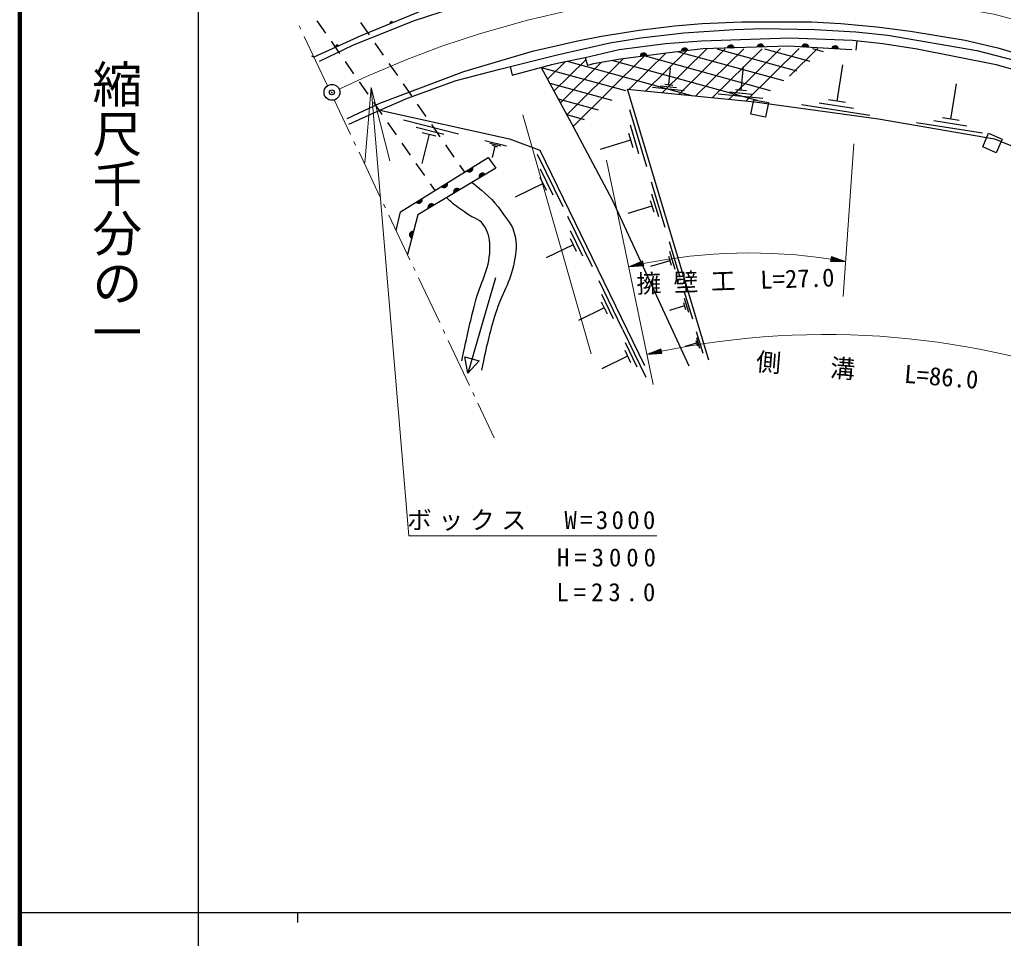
# Model space of a CAD drawing. Units: millimetres, scale not verified. Extents: x 40000 to 680000, y 20000 to 380000.
# Drawn here: x 40000 to 139175, y 202409 to 294994 of the extents above; entities that cross this region are included whole.
import ezdxf
from ezdxf.enums import TextEntityAlignment as Align

# ---------------------------------------------------------------- set-up
doc = ezdxf.new("R2010")
doc.units = ezdxf.units.MM
doc.header["$LTSCALE"] = 1000
doc.header["$PDMODE"] = 32
doc.header["$PDSIZE"] = 500
doc.linetypes.add('CHAIN', pattern=[18.5, 12, -1.5, 3.5, -1.5])
for name, color, linetype, lineweight in [('M-BGD', 7, 'Continuous', 25), ('M-BGD-HTXT', 7, 'Continuous', 13), ('M-BMK', 2, 'CHAIN', 13), ('M-BMK-ROW', 30, 'Continuous', 25), ('M-BMK-SRVR', 3, 'Continuous', 25), ('M-STR-HTXT', 7, 'Continuous', 13), ('M-TTL', 2, 'Continuous', 140), ('M-TTL-BAND', 7, 'Continuous', 25)]:
    doc.layers.add(name, color=color, linetype=linetype, lineweight=lineweight)
doc.layers.add('M-OTRS', color=6, linetype='Continuous')
doc.styles.add('@ＭＳ ゴシック', font='')
doc.styles.add('ＭＳ ゴシック', font='')
doc.styles.get('@ＭＳ ゴシック').set_extended_font_data('@MS Gothic')
doc.styles.get('ＭＳ ゴシック').set_extended_font_data('MS Gothic')

# ---------------------------------------------------------------- blocks, each defined once
blk = doc.blocks.new('open_arrow')
at = {"color": 0, "linetype": 'Continuous', "lineweight": -2}
blk.add_lwpolyline([(7.5, 1.25), (0, 0), (7.5, -1.25)], dxfattribs=at)

msp = doc.modelspace()

# ---------------------------------------------------------------- linework, layer by layer
at = {"layer": 'M-BGD'}
for p, q in [((69965, 294881), (70820, 293649)), ((74377, 294695), (75233, 293463)), ((71391, 292828), (72247, 291596)), ((75803, 292642), (76659, 291410)), ((124391, 292873), (124303, 291935)), ((101454, 287975), (105140, 291611)), ((103137, 287808), (107239, 291854)), ((104819, 287642), (109283, 292045)), ((106431, 291761), (117000, 288850)), ((106502, 287476), (111142, 292053)), ((108184, 287309), (113002, 292061)), ((109867, 287143), (114861, 292069)), ((110281, 292049), (118332, 289832)), ((111550, 286977), (116721, 292077)), ((113232, 286810), (118580, 292085)), ((115102, 292070), (119665, 290813)), ((117602, 289294), (120440, 292093)), ((119923, 292091), (120997, 291795)), ((69664, 291228), (69465, 291303)), ((72817, 290774), (73673, 289543)), ((77230, 290589), (78085, 289357)), ((93228, 288991), (95033, 290771)), ((93872, 287801), (97075, 290960)), ((94517, 286611), (98636, 290673)), ((95162, 285421), (100886, 291066)), ((95204, 290807), (107750, 287352)), ((95807, 284232), (103013, 291338)), ((97012, 291184), (97240, 290372)), ((99812, 290887), (114335, 286888)), ((103051, 291343), (115667, 287869)), ((92583, 290181), (101078, 287841)), ((105437, 288416), (105606, 290130)), ((112730, 287867), (112968, 290266)), ((122410, 286782), (122979, 290455)), ((74243, 288721), (75099, 287489)), ((78656, 288535), (79512, 287303)), ((93442, 288596), (99694, 286874)), ((107001, 287828), (103787, 288146)), ((106219, 288122), (104612, 288281)), ((105838, 288376), (105035, 288455)), ((113825, 287456), (111576, 287679)), ((113293, 287812), (112168, 287923)), ((133889, 284971), (134439, 288518)), ((75670, 286668), (76526, 285436)), ((94301, 287011), (98311, 285906)), ((114920, 287045), (110422, 287490)), ((123270, 286649), (121549, 286916)), ((80082, 286482), (80938, 285250)), ((101491, 285937), (103214, 280203)), ((125710, 285331), (118824, 286398)), ((124060, 286057), (120617, 286590)), ((78687, 284884), (84242, 283492)), ((95160, 285426), (96927, 284939)), ((135483, 284270), (132158, 284786)), ((134721, 284843), (133058, 285100)), ((77096, 284615), (77952, 283383)), ((79983, 284166), (82760, 283470)), ((81508, 284429), (82364, 283197)), ((101540, 284388), (102401, 281522)), ((137077, 283570), (130427, 284600)), ((81279, 283447), (80537, 280485)), ((80584, 283621), (81973, 283273)), ((86897, 282827), (89081, 282280)), ((101588, 282840), (98530, 281922)), ((101373, 283557), (101804, 282123)), ((78522, 282562), (79378, 281330)), ((82935, 282376), (83790, 281144)), ((87407, 282545), (88499, 282271)), ((87916, 282262), (87625, 281097)), ((87643, 282331), (88189, 282194)), ((92190, 281448), (94751, 276181)), ((79949, 280508), (80804, 279276)), ((84361, 280322), (84842, 279630)), ((92479, 279960), (93760, 277327)), ((92448, 279131), (93088, 277814)), ((81375, 278455), (81845, 277779)), ((92768, 278473), (89959, 277107)), ((103675, 278667), (105050, 274090)), ((103581, 276767), (103924, 275623)), ((103714, 277431), (104401, 275143)), ((103752, 276195), (101311, 275462)), ((95240, 275175), (97707, 270104)), ((95519, 273743), (96752, 271207)), ((95489, 272945), (96106, 271677)), ((95797, 272311), (93093, 270995)), ((105482, 272654), (106569, 269033)), ((105407, 271151), (105679, 270246)), ((105512, 271676), (106056, 269866)), ((105543, 270699), (103612, 270119)), ((87958, 268971), (85175, 259366)), ((98390, 268699), (100758, 263830)), ((98657, 267324), (99842, 264890)), ((106976, 267680), (107826, 264851)), ((107000, 266916), (107425, 265501)), ((98925, 265949), (96328, 264686)), ((98629, 266558), (99221, 265340)), ((107024, 266152), (105515, 265699)), ((106917, 266506), (107130, 265798)), ((100764, 263818), (103132, 258949)), ((108212, 263566), (108865, 261391)), ((108230, 262978), (108557, 261891)), ((101032, 262443), (102216, 260008)), ((108249, 262391), (107089, 262042)), ((108167, 262663), (108330, 262119)), ((85175, 259366), (84872, 261015)), ((84872, 261015), (86313, 260598)), ((101299, 261068), (98702, 259805)), ((101003, 261676), (101595, 260459)), ((86313, 260598), (85175, 259366))]:
    msp.add_line(p, q, dxfattribs=at)
for points in [[(70215, 290802), (73602, 292411), (79698, 294866), (85370, 296729), (90874, 298337), (94853, 299269), (99002, 300031), (103743, 300708), (108146, 301131), (111871, 301301), (117120, 301301), (120168, 301216), (125587, 300793), (135662, 299269), (141928, 297745), (146754, 296305), (149886, 295205), (153612, 293765), (156406, 292580), (163687, 288939), (167074, 286992), (175108, 281664)], [(80603, 295906), (74387, 293367), (69664, 291228)], [(73009, 285045), (76311, 286569), (84778, 289786), (91720, 291818), (96123, 292834), (98663, 293342), (102473, 293935), (106029, 294358), (108823, 294612), (112802, 294781), (119830, 294781), (122793, 294612), (126434, 294273), (129820, 293850), (135324, 292919), (138626, 292157), (146669, 289786), (150140, 288516), (153442, 287161), (156236, 285891), (160300, 283859), (163687, 281997), (167666, 279541), (170993, 277178)], [(73178, 284452), (76311, 285891), (79105, 287077), (84016, 288855), (88426, 289999), (94198, 291462), (99510, 292665), (102642, 293173), (106960, 293681), (112040, 294019), (114919, 294104), (120168, 294019), (124317, 293765), (127534, 293427), (136509, 291903), (140404, 290887), (143875, 289871), (147262, 288770), (151410, 287246), (154543, 285891), (157760, 284367), (161824, 282251), (170355, 276878), (170576, 276722)], [(89439, 290275), (89638, 289413), (93668, 290463), (94349, 290629), (97012, 291184), (100441, 291987), (105107, 292585), (108741, 292871), (117615, 293173), (123978, 292919), (127026, 292580), (130498, 292072), (138456, 290463), (145822, 288347), (148786, 287161)], [(123905, 291951), (117506, 292326), (108870, 292043), (105207, 291619), (100589, 291028), (97855, 290531), (97240, 290372)], [(92583, 290181), (95837, 284177), (99741, 276845), (107483, 260121)], [(109498, 260674), (101292, 287991), (114112, 286723), (126573, 285001), (138278, 282979), (140101, 282263), (160772, 274258), (162617, 273003), (165512, 271201)], [(76311, 285891), (89395, 283000), (92438, 281851), (103004, 260128)], [(77949, 273748), (78385, 275642), (87241, 281111), (88009, 280033), (80127, 275317), (79088, 271344)]]:
    msp.add_lwpolyline(points, dxfattribs=at)
for centre, radius, start, end in [((77495, 294636), 150, 22.21428, 202.21428), ((77495, 294636), 120, 22.21428, 202.21428), ((77495, 294636), 100, 22.21428, 202.21428), ((77495, 294636), 100, 22.21428, 202.21428), ((77495, 294636), 100, 22.21428, 202.21428), ((77495, 294636), 100, 22.21428, 202.21428), ((72025, 292298), 150, 24.36863, 204.36863), ((72025, 292298), 120, 24.36863, 204.36863), ((72025, 292298), 100, 24.36863, 204.36863), ((72025, 292298), 100, 24.36863, 204.36863), ((72025, 292298), 100, 24.36863, 204.36863), ((72025, 292298), 100, 24.36863, 204.36863), ((102905, 291270), 354, 16.09241, 178.49759), ((107045, 291777), 354, 15.39166, 177.79684), ((107045, 291777), 283, 17.6157, 175.5728), ((107045, 291777), 212, 21.36203, 171.82648), ((107045, 291777), 142, 29.07376, 164.11475), ((107045, 291777), 100, 39.39142, 153.79708), ((107045, 291777), 100, 39.39142, 153.79708), ((111691, 292081), 354, 10.67564, 173.08082), ((111691, 292081), 283, 12.89968, 170.85678), ((111691, 292081), 212, 16.64601, 167.11046), ((111691, 292081), 142, 24.35774, 159.39873), ((111691, 292081), 100, 34.6754, 149.08107), ((111691, 292081), 100, 34.6754, 149.08107), ((114689, 292179), 354, 10.67564, 173.08082), ((114689, 292179), 283, 12.89968, 170.85678), ((114689, 292179), 212, 16.64601, 167.11046), ((114689, 292179), 142, 24.35774, 159.39873), ((114689, 292179), 100, 34.6754, 149.08107), ((114689, 292179), 100, 34.6754, 149.08107), ((119205, 292172), 354, 5.4404, 167.84558), ((119205, 292172), 283, 7.66444, 165.62154), ((119205, 292172), 212, 11.41076, 161.87521), ((119205, 292172), 142, 19.12249, 154.16348), ((119205, 292172), 100, 29.44016, 143.84582), ((119205, 292172), 100, 29.44016, 143.84582), ((122200, 291996), 354, 5.4404, 167.84558), ((122200, 291996), 283, 7.66444, 165.62154), ((122200, 291996), 212, 11.41076, 161.87521), ((122200, 291996), 142, 19.12249, 154.16348), ((122200, 291996), 100, 29.44016, 143.84582), ((122200, 291996), 100, 29.44016, 143.84582), ((102905, 291270), 283, 18.31645, 176.27355), ((102905, 291270), 212, 22.06277, 172.52722), ((102905, 291270), 142, 29.7745, 164.81549), ((102905, 291270), 100, 40.09217, 154.49783), ((102905, 291270), 100, 40.09217, 154.49783), ((85337, 279999), 354, 220.49274, 22.89792), ((85337, 279999), 283, 222.71678, 20.67388), ((85337, 279999), 212, 226.46311, 16.92755), ((85337, 279999), 142, 234.17484, 9.21582), ((85337, 279999), 100, 244.4925, 358.89816), ((85337, 279999), 100, 244.4925, 358.89816), ((86670, 279169), 354, 39.69011, 202.09529), ((86670, 279169), 283, 41.91415, 199.87125), ((86670, 279169), 212, 45.66048, 196.12492), ((86670, 279169), 142, 53.3722, 188.41319), ((86670, 279169), 100, 63.68987, 178.09553), ((86670, 279169), 100, 63.68987, 178.09553), ((82785, 278423), 354, 220.49274, 22.89792), ((82785, 278423), 283, 222.71678, 20.67388), ((82785, 278423), 212, 226.46311, 16.92755), ((82785, 278423), 142, 234.17484, 9.21582), ((82785, 278423), 100, 244.4925, 358.89816), ((82785, 278423), 100, 244.4925, 358.89816), ((84096, 277629), 354, 39.69011, 202.09529), ((84096, 277629), 283, 41.91415, 199.87125), ((84096, 277629), 212, 45.66048, 196.12492), ((84096, 277629), 142, 53.3722, 188.41319), ((84096, 277629), 100, 63.68987, 178.09553), ((84096, 277629), 100, 63.68987, 178.09553), ((80232, 276846), 354, 220.49274, 22.89792), ((80232, 276846), 283, 222.71678, 20.67388), ((80232, 276846), 212, 226.46311, 16.92755), ((80232, 276846), 142, 234.17484, 9.21582), ((80232, 276846), 100, 244.4925, 358.89816), ((80232, 276846), 100, 244.4925, 358.89816), ((81521, 276089), 354, 39.69011, 202.09529), ((81521, 276089), 283, 41.91415, 199.87125), ((81521, 276089), 212, 45.66048, 196.12492), ((81521, 276089), 142, 53.3722, 188.41319), ((81521, 276089), 100, 63.68987, 178.09553), ((81521, 276089), 100, 63.68987, 178.09553), ((79660, 273317), 354, 84.15316, 246.55834), ((79660, 273317), 283, 86.3772, 244.3343), ((79660, 273317), 212, 90.12353, 240.58798), ((79660, 273317), 142, 97.83526, 232.87625), ((79660, 273317), 100, 108.15292, 222.55859), ((79660, 273317), 100, 108.15292, 222.55859)]:
    msp.add_arc(centre, radius, start, end, dxfattribs=at)
for points, knots in [([(85610, 278598), (87051, 277392), (87634, 276994), (88573, 275662), (89170, 274817), (89651, 274375), (89902, 273371), (90165, 272313), (90071, 271652), (89869, 270581), (89467, 268452), (88614, 267437), (87975, 265367), (87297, 263169), (87132, 262372), (86547, 259654)], [0, 0, 0, 0, 1, 1, 1, 2, 2, 2, 3, 3, 3, 4, 4, 4, 5, 5, 5, 5]), ([(84588, 260617), (85181, 263433), (85338, 264194), (85916, 266463), (86452, 268564), (87331, 269643), (87411, 271810), (87445, 272725), (87338, 273290), (86913, 274101), (86494, 274899), (85777, 274928), (85053, 275463), (84442, 275915), (84057, 276117), (83492, 276625), (83309, 276790), (83242, 276846), (83034, 277057)], [0, 0, 0, 0, 1, 1, 1, 2, 2, 2, 3, 3, 3, 4, 4, 4, 5, 5, 5, 6, 6, 6, 6])]:
    msp.add_open_spline(points, degree=3, knots=knots, dxfattribs=at)
at = {"layer": 'M-BGD-HTXT'}
for p, q in [((68168, 294385), (68339, 294023)), ((68682, 293300), (71036, 288333)), ((71713, 286904), (73357, 283437)), ((73699, 282714), (73870, 282352)), ((74213, 281630), (76355, 277111)), ((76697, 276388), (76868, 276027)), ((77211, 275304), (79353, 270786)), ((79695, 270063), (79866, 269701)), ((80209, 268979), (82350, 264460)), ((82693, 263737), (82864, 263376)), ((83207, 262653), (85348, 258135)), ((85691, 257412), (85862, 257050)), ((86205, 256328), (87848, 252861))]:
    msp.add_line(p, q, dxfattribs=at)
at = {"layer": 'M-BMK'}
msp.add_lwpolyline([(72218, 287989), (74956, 289278), (79020, 290971), (82576, 292326), (86471, 293596), (91212, 294951), (95530, 295967), (100102, 296813), (103574, 297321), (107468, 297745), (109754, 297914), (114580, 298083), (119745, 297999), (124910, 297660), (127450, 297406), (138202, 295543), (142944, 294273), (146076, 293342), (149717, 292072), (154204, 290294), (157591, 288770), (165888, 284537)], dxfattribs=at)
at = {"layer": 'M-BMK-ROW'}
for p, q in [((113732, 285455), (114024, 286927)), ((114024, 286927), (115496, 286635)), ((115496, 286635), (115204, 285163)), ((115204, 285163), (113732, 285455)), ((137093, 282168), (137691, 283543)), ((137691, 283543), (139067, 282945)), ((139067, 282945), (138469, 281570)), ((138469, 281570), (137093, 282168))]:
    msp.add_line(p, q, dxfattribs=at)
at = {"layer": 'M-BMK-SRVR'}
msp.add_circle((71484, 287670), 800, dxfattribs=at)
at = {"layer": 'M-OTRS'}
msp.add_point((71484, 287670), dxfattribs=at)
at = {"layer": 'M-STR-HTXT'}
for p, q in [((97614, 261301), (90746, 285415)), ((124116, 282498), (123028, 267080)), ((99182, 280829), (103857, 258237)), ((121847, 271125), (121757, 270633)), ((122669, 270619), (121784, 270780)), ((121793, 270830), (122973, 270614)), ((123277, 270610), (121802, 270879)), ((121811, 270928), (122991, 270713)), ((122705, 270816), (121820, 270977)), ((121829, 271026), (122419, 270919)), ((122133, 271022), (121838, 271076)), ((123277, 270610), (121847, 271125)), ((101403, 270094), (102808, 270676)), ((101403, 270094), (102865, 270433)), ((101403, 270094), (102921, 270189)), ((102854, 270481), (101684, 270211)), ((102876, 270384), (101707, 270113)), ((101965, 270327), (102842, 270530)), ((102011, 270132), (102887, 270335)), ((102831, 270579), (102246, 270443)), ((102899, 270287), (102314, 270151)), ((102527, 270560), (102820, 270628)), ((102618, 270170), (102910, 270238)), ((102921, 270189), (102808, 270676)), ((123277, 270610), (121757, 270633)), ((122061, 270628), (121766, 270682)), ((121775, 270731), (122365, 270624)), ((103232, 261257), (104640, 261831)), ((104750, 261344), (104640, 261831)), ((103232, 261257), (104695, 261587)), ((103232, 261257), (104750, 261344)), ((104684, 261636), (103513, 261372)), ((104706, 261539), (103535, 261275)), ((103795, 261487), (104673, 261685)), ((103839, 261292), (104717, 261490)), ((104662, 261734), (104077, 261602)), ((104728, 261441), (104143, 261309)), ((104358, 261717), (104651, 261783)), ((104446, 261326), (104739, 261392))]:
    msp.add_line(p, q, dxfattribs=at)
msp.add_lwpolyline([(75431, 288149), (79236, 242969), (104236, 242969)], dxfattribs=at)
for centre, radius, start, end in [((113586, 217492), 53995, 81.25128, 101.44742), ((121254, 181369), 81896, 68.61984, 101.663)]:
    msp.add_arc(centre, radius, start, end, dxfattribs=at)
at = {"layer": 'M-TTL'}
msp.add_line((40000, 380000), (40000, 20000), dxfattribs=at)
at = {"layer": 'M-TTL-BAND'}
for p, q in [((58000, 370000), (58000, 20000)), ((40000, 205000), (579000, 205000)), ((68000, 205000), (68000, 204000))]:
    msp.add_line(p, q, dxfattribs=at)

# ---------------------------------------------------------------- block references
at = {"layer": 'M-STR-HTXT', "xscale": 1000, "yscale": 1000, "rotation": 274.8}
msp.add_blockref('open_arrow', (75431, 288149), dxfattribs=at)

# ---------------------------------------------------------------- texts
at = {"layer": 'M-STR-HTXT', "style": 'ＭＳ ゴシック'}
for s, rotation, p in [('擁 壁 工  L=27.0', 1.884, (112212, 267235)), ('側\u3000\u3000溝    L=86.0', 355.228, (125338, 258171))]:
    msp.add_text(s, height=1833, rotation=rotation, dxfattribs=at).set_placement(p, align=Align.BOTTOM_CENTER)
at = {"layer": 'M-STR-HTXT', "char_height": 1833, "attachment_point": 8, "style": 'ＭＳ ゴシック'}
for s, insert in [('\\T1.27;ボックス\u3000W=3000', (91736, 243469)), ('\\T1.4;H=3000', (99412, 239856)), ('\\T1.4;L=23.0', (99352, 236356))]:
    msp.add_mtext(s, dxfattribs=dict(at, insert=insert))
at = {"layer": 'M-TTL-BAND', "style": '@ＭＳ ゴシック'}
msp.add_text('縮尺千分の一', height=3666, rotation=270, dxfattribs=at).set_placement((49777, 261030), align=Align.MIDDLE_RIGHT)

doc.saveas('drawing.dxf')
